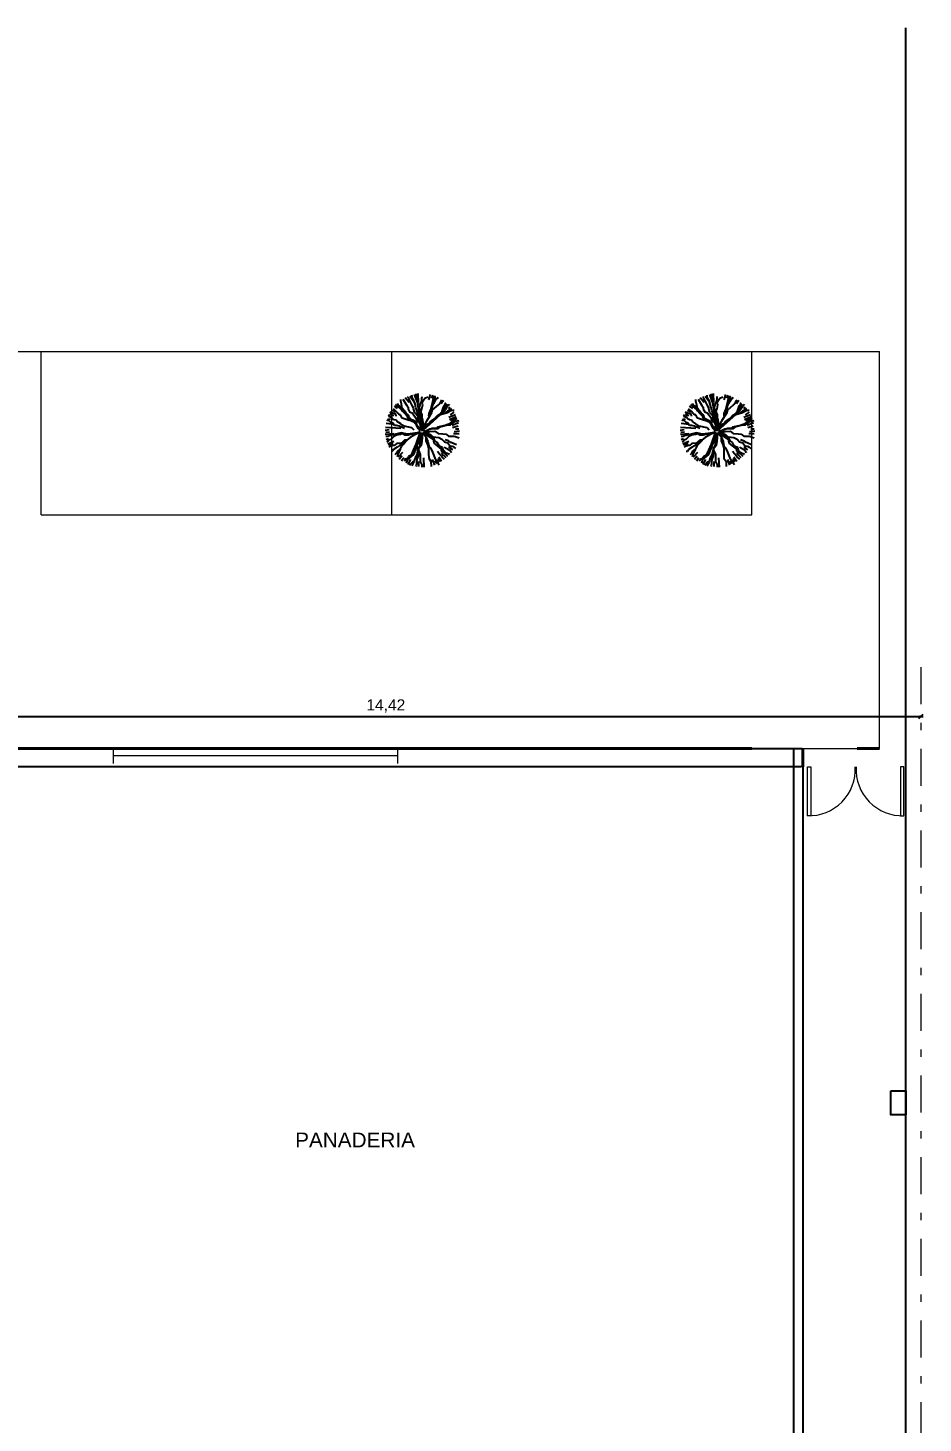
# Model space of a CAD drawing. Header units: inches. Extents: x 34.1 to 92.4, y 59.8 to 125.
# Drawn here: x 78.76 to 90.83, y 106.25 to 125.04 of the extents above; entities that cross this region are included whole.
import ezdxf

# ---------------------------------------------------------------- set-up
doc = ezdxf.new("R2010")
doc.units = ezdxf.units.IN
doc.header["$MEASUREMENT"] = 0
doc.linetypes.add('CONTINUA', pattern=[0])
doc.linetypes.add('DASHDOT2', pattern=[0.5, 0.25, -0.125, 0, -0.125])
doc.layers.add('.1', color=251, linetype='Continuous', lineweight=9)
doc.layers.add('ejes', color=82, linetype='DASHDOT2', lineweight=15)
doc.layers.add('MAMPOSTERIA', color=7, linetype='Continuous')
doc.styles.get("Standard").update_dxf_attribs({"font": 'arial.ttf'})
doc.styles.add('style1', font='arial.ttf', dxfattribs={"height": 0.15})
doc.dimstyles.new('LUCAS', dxfattribs={"dimtxt": 2.5, "dimasz": 0.06, "dimexe": 0.01, "dimexo": 0.35, "dimgap": 0.05, "dimtad": 1, "dimzin": 1, "dimtxsty": 'style1', "dimblk": 'OBLIQUE', "dimcen": 0.09, "dimdle": 0.03, "dimclrd": 256, "dimclre": 256, "dimclrt": 256, "dimazin": 0, "dimtfac": 1, "dimtmove": 0, "dimatfit": 3, "dimldrblk": 'NONE', "dimfxl": 1, "dimlwd": -1, "dimlwe": -1, "dimarcsym": 0})

# ---------------------------------------------------------------- blocks, each defined once
blk = doc.blocks.new('_Oblique')
at = {"layer": '.1', "color": 0, "linetype": 'CONTINUA', "lineweight": -2}
blk.add_line((-0.5, -0.5), (0.5, 0.5), dxfattribs=at)
blk = doc.blocks.new('*D102')
at = {"layer": 'DEFPOINTS', "color": 0, "transparency": 16777216}
for p in [(76.376, 115.706), (90.796, 115.77), (90.796, 115.706)]:
    blk.add_point(p, dxfattribs=at)
at = {"layer": 'MAMPOSTERIA', "transparency": 16777216}
for p, q in [((76.346, 115.77), (90.826, 115.77)), ((90.796, 115.77), (90.796, 115.78))]:
    blk.add_line(p, q, dxfattribs=at)
at = {"layer": 'MAMPOSTERIA', "linetype": 'ByBlock', "transparency": 16777216}
blk.add_line((76.376, 115.77), (76.376, 115.78), dxfattribs=at)
at = {"layer": 'MAMPOSTERIA', "transparency": 16777216, "xscale": 0.06, "yscale": 0.06, "zscale": 0.06, "rotation": 180}
blk.add_blockref('_Oblique', (76.376, 115.77), dxfattribs=at)
at = {"layer": 'MAMPOSTERIA', "transparency": 16777216, "xscale": 0.06, "yscale": 0.06, "zscale": 0.06}
blk.add_blockref('_Oblique', (90.796, 115.77), dxfattribs=at)
at = {"layer": 'MAMPOSTERIA', "transparency": 16777216, "insert": (83.586, 115.91), "char_height": 0.15, "attachment_point": 5, "style": 'style1'}
blk.add_mtext('14,42', dxfattribs=at)
blk = doc.blocks.new('_None')

msp = doc.modelspace()

# ---------------------------------------------------------------- linework, layer by layer
at = {"color": 9, "linetype": 'CONTINUA', "lineweight": 15, "ltscale": 0.03}
for p, q in [((52.416, 120.685), (90.236, 120.685)), ((78.943, 118.485), (78.943, 120.686)), ((83.667, 118.485), (83.667, 120.685)), ((88.516, 118.485), (88.516, 120.685)), ((90.236, 115.336), (90.236, 120.685)), ((78.943, 118.485), (88.516, 118.485)), ((83.746, 115.236), (79.916, 115.236)), ((88.516, 115.336), (89.936, 115.336)), ((90.236, 115.336), (90.236, 115.336))]:
    msp.add_line(p, q, dxfattribs=at)
for p, q in [((84.075, 119.613), (83.996, 120.117)), ((84.075, 119.613), (83.996, 120.117)), ((84.075, 119.613), (83.996, 120.117)), ((84.018, 120.118), (84.024, 119.999)), ((88.052, 119.613), (87.973, 120.117)), ((88.052, 119.613), (87.973, 120.117)), ((88.052, 119.613), (87.973, 120.117)), ((87.995, 120.118), (88, 119.999)), ((83.697, 119.948), (83.74, 119.919)), ((83.714, 119.97), (83.797, 119.905)), ((83.751, 119.967), (83.746, 119.984)), ((83.754, 119.959), (83.751, 119.967)), ((83.774, 119.948), (83.754, 119.959)), ((83.811, 119.88), (83.774, 119.948)), ((83.788, 120.018), (83.788, 120.038)), ((83.797, 119.979), (83.788, 120.018)), ((83.802, 119.945), (83.797, 119.979)), ((83.802, 119.928), (83.802, 119.945)), ((83.828, 119.897), (83.802, 119.928)), ((83.817, 120.044), (83.868, 119.956)), ((83.845, 120.067), (83.899, 120.001)), ((83.868, 119.956), (83.887, 119.933)), ((83.893, 120.061), (83.879, 120.075)), ((83.887, 119.933), (83.887, 119.908)), ((83.896, 120.055), (83.893, 120.061)), ((83.91, 120.018), (83.896, 120.055)), ((83.91, 120.084), (83.978, 119.996)), ((83.924, 119.993), (83.91, 120.018)), ((83.938, 119.965), (83.924, 119.993)), ((83.944, 120.052), (83.938, 120.095)), ((83.955, 119.936), (83.938, 119.965)), ((83.964, 120.027), (83.944, 120.052)), ((83.961, 119.914), (83.955, 119.936)), ((83.981, 119.976), (83.964, 120.027)), ((83.97, 120.106), (84.021, 119.965)), ((83.992, 119.925), (83.981, 119.976)), ((84.004, 119.891), (83.992, 119.925)), ((84.038, 119.922), (84.043, 119.948)), ((84.055, 119.888), (84.038, 119.922)), ((84.043, 119.948), (84.052, 119.993)), ((84.052, 119.993), (84.069, 120.021)), ((84.069, 120.021), (84.072, 120.058)), ((84.072, 120.058), (84.075, 120.081)), ((84.072, 119.911), (84.083, 119.967)), ((84.075, 119.99), (84.083, 120.016)), ((84.083, 119.967), (84.075, 119.99)), ((84.083, 120.016), (84.111, 120.055)), ((84.111, 120.055), (84.151, 120.075)), ((84.185, 120.106), (84.163, 120.035)), ((84.233, 120.084), (84.191, 119.914)), ((84.219, 120.098), (84.199, 120.058)), ((84.208, 119.899), (84.214, 119.948)), ((84.214, 119.948), (84.231, 119.987)), ((84.216, 119.899), (84.296, 119.965)), ((84.242, 120.087), (84.228, 120.033)), ((84.231, 119.987), (84.25, 120.041)), ((84.236, 119.99), (84.25, 120.016)), ((84.25, 120.016), (84.27, 120.05)), ((84.25, 120.041), (84.253, 120.047)), ((84.253, 120.047), (84.253, 120.081)), ((84.27, 120.05), (84.282, 120.058)), ((84.282, 120.058), (84.29, 120.072)), ((84.296, 119.965), (84.313, 119.979)), ((84.313, 119.979), (84.336, 120.027)), ((84.364, 120.024), (84.333, 119.982)), ((84.336, 120.027), (84.341, 120.035)), ((84.347, 119.882), (84.364, 119.936)), ((84.406, 119.979), (84.353, 119.882)), ((84.364, 119.936), (84.375, 119.956)), ((84.375, 119.956), (84.387, 119.976)), ((84.387, 119.976), (84.392, 119.993)), ((84.392, 119.993), (84.395, 119.999)), ((84.398, 119.916), (84.418, 119.948)), ((84.418, 119.948), (84.438, 119.967)), ((84.449, 119.936), (84.432, 119.914)), ((84.438, 119.967), (84.443, 119.976)), ((87.674, 119.948), (87.717, 119.919)), ((87.691, 119.97), (87.774, 119.905)), ((87.728, 119.967), (87.723, 119.984)), ((87.731, 119.959), (87.728, 119.967)), ((87.751, 119.948), (87.731, 119.959)), ((87.788, 119.88), (87.751, 119.948)), ((87.765, 120.018), (87.765, 120.038)), ((87.774, 119.979), (87.765, 120.018)), ((87.779, 119.945), (87.774, 119.979)), ((87.779, 119.928), (87.779, 119.945)), ((87.805, 119.897), (87.779, 119.928)), ((87.793, 120.044), (87.844, 119.956)), ((87.822, 120.067), (87.876, 120.001)), ((87.844, 119.956), (87.864, 119.933)), ((87.87, 120.061), (87.856, 120.075)), ((87.864, 119.933), (87.864, 119.908)), ((87.873, 120.055), (87.87, 120.061)), ((87.887, 120.018), (87.873, 120.055)), ((87.887, 120.084), (87.955, 119.996)), ((87.901, 119.993), (87.887, 120.018)), ((87.915, 119.965), (87.901, 119.993)), ((87.921, 120.052), (87.915, 120.095)), ((87.932, 119.936), (87.915, 119.965)), ((87.941, 120.027), (87.921, 120.052)), ((87.938, 119.914), (87.932, 119.936)), ((87.958, 119.976), (87.941, 120.027)), ((87.947, 120.106), (87.998, 119.965)), ((87.969, 119.925), (87.958, 119.976)), ((87.981, 119.891), (87.969, 119.925)), ((88.015, 119.922), (88.02, 119.948)), ((88.032, 119.888), (88.015, 119.922)), ((88.02, 119.948), (88.029, 119.993)), ((88.029, 119.993), (88.046, 120.021)), ((88.046, 120.021), (88.049, 120.058)), ((88.049, 120.058), (88.052, 120.081)), ((88.049, 119.911), (88.06, 119.967)), ((88.052, 119.99), (88.06, 120.016)), ((88.06, 119.967), (88.052, 119.99)), ((88.06, 120.016), (88.088, 120.055)), ((88.088, 120.055), (88.128, 120.075)), ((88.162, 120.106), (88.139, 120.035)), ((88.21, 120.084), (88.168, 119.914)), ((88.196, 120.098), (88.176, 120.058)), ((88.185, 119.899), (88.191, 119.948)), ((88.191, 119.948), (88.208, 119.987)), ((88.193, 119.899), (88.273, 119.965)), ((88.219, 120.087), (88.205, 120.033)), ((88.208, 119.987), (88.227, 120.041)), ((88.213, 119.99), (88.227, 120.016)), ((88.227, 120.016), (88.247, 120.05)), ((88.227, 120.041), (88.23, 120.047)), ((88.23, 120.047), (88.23, 120.081)), ((88.247, 120.05), (88.259, 120.058)), ((88.259, 120.058), (88.267, 120.072)), ((88.273, 119.965), (88.29, 119.979)), ((88.29, 119.979), (88.312, 120.027)), ((88.341, 120.024), (88.31, 119.982)), ((88.312, 120.027), (88.318, 120.035)), ((88.324, 119.882), (88.341, 119.936)), ((88.383, 119.979), (88.33, 119.882)), ((88.341, 119.936), (88.352, 119.956)), ((88.352, 119.956), (88.364, 119.976)), ((88.364, 119.976), (88.369, 119.993)), ((88.369, 119.993), (88.372, 119.999)), ((88.375, 119.916), (88.395, 119.948)), ((88.395, 119.948), (88.415, 119.967)), ((88.426, 119.936), (88.409, 119.914)), ((88.415, 119.967), (88.42, 119.976)), ((83.612, 119.755), (83.598, 119.761)), ((83.612, 119.78), (83.649, 119.772)), ((83.632, 119.749), (83.612, 119.755)), ((83.646, 119.812), (83.621, 119.831)), ((83.621, 119.812), (83.672, 119.795)), ((83.655, 119.729), (83.632, 119.749)), ((83.641, 119.874), (83.717, 119.846)), ((83.641, 119.848), (83.68, 119.826)), ((83.658, 119.8), (83.646, 119.812)), ((83.683, 119.775), (83.658, 119.8)), ((83.675, 119.897), (83.717, 119.871)), ((83.68, 119.826), (83.689, 119.82)), ((83.7, 119.766), (83.683, 119.775)), ((83.723, 119.882), (83.689, 119.914)), ((83.726, 119.761), (83.7, 119.766)), ((83.717, 119.846), (83.723, 119.814)), ((83.751, 119.851), (83.723, 119.882)), ((83.74, 119.741), (83.726, 119.761)), ((83.754, 119.732), (83.74, 119.741)), ((83.765, 119.834), (83.751, 119.851)), ((83.785, 119.831), (83.765, 119.834)), ((83.808, 119.786), (83.785, 119.831)), ((83.902, 119.755), (83.808, 119.786)), ((83.842, 119.848), (83.811, 119.88)), ((83.842, 119.88), (83.828, 119.897)), ((83.859, 119.854), (83.842, 119.88)), ((83.879, 119.809), (83.842, 119.848)), ((83.893, 119.826), (83.859, 119.854)), ((83.899, 119.761), (83.879, 119.809)), ((83.887, 119.908), (83.907, 119.874)), ((83.899, 119.795), (83.893, 119.826)), ((83.919, 119.775), (83.899, 119.795)), ((83.964, 119.735), (83.899, 119.761)), ((83.907, 119.874), (83.941, 119.857)), ((83.958, 119.755), (83.919, 119.775)), ((83.941, 119.857), (83.964, 119.826)), ((83.99, 119.738), (83.958, 119.755)), ((83.975, 119.857), (83.961, 119.914)), ((83.964, 119.826), (83.987, 119.795)), ((83.998, 119.695), (83.964, 119.735)), ((84.018, 119.814), (83.975, 119.857)), ((83.987, 119.795), (83.998, 119.763)), ((84.009, 119.69), (83.99, 119.738)), ((83.998, 119.763), (84.024, 119.735)), ((84.018, 119.846), (84.004, 119.891)), ((84.021, 119.789), (84.018, 119.846)), ((84.032, 119.761), (84.018, 119.814)), ((84.021, 119.761), (84.021, 119.789)), ((84.049, 119.704), (84.021, 119.761)), ((84.063, 119.848), (84.055, 119.888)), ((84.055, 119.783), (84.06, 119.823)), ((84.069, 119.704), (84.055, 119.783)), ((84.06, 119.888), (84.072, 119.911)), ((84.063, 119.863), (84.06, 119.888)), ((84.06, 119.823), (84.063, 119.848)), ((84.077, 119.837), (84.063, 119.863)), ((84.077, 119.792), (84.077, 119.837)), ((84.086, 119.758), (84.077, 119.792)), ((84.094, 119.707), (84.086, 119.758)), ((84.089, 119.625), (84.324, 119.837)), ((84.111, 119.695), (84.137, 119.749)), ((84.137, 119.749), (84.174, 119.809)), ((84.165, 119.851), (84.163, 119.817)), ((84.191, 119.914), (84.165, 119.851)), ((84.171, 119.846), (84.188, 119.877)), ((84.171, 119.806), (84.171, 119.846)), ((84.174, 119.809), (84.208, 119.863)), ((84.177, 119.724), (84.191, 119.746)), ((84.188, 119.877), (84.208, 119.899)), ((84.191, 119.746), (84.242, 119.78)), ((84.208, 119.863), (84.216, 119.899)), ((84.242, 119.78), (84.262, 119.8)), ((84.262, 119.8), (84.287, 119.829)), ((84.287, 119.829), (84.319, 119.846)), ((84.333, 119.86), (84.307, 119.829)), ((84.319, 119.846), (84.361, 119.868)), ((84.321, 119.851), (84.347, 119.882)), ((84.324, 119.837), (84.415, 119.865)), ((84.353, 119.882), (84.333, 119.86)), ((84.361, 119.868), (84.375, 119.885)), ((84.375, 119.885), (84.398, 119.916)), ((84.398, 119.868), (84.375, 119.848)), ((84.415, 119.88), (84.398, 119.868)), ((84.472, 119.914), (84.415, 119.88)), ((84.415, 119.865), (84.455, 119.888)), ((84.523, 119.834), (84.435, 119.797)), ((84.534, 119.803), (84.443, 119.763)), ((84.503, 119.868), (84.452, 119.831)), ((84.455, 119.888), (84.492, 119.894)), ((84.545, 119.783), (84.458, 119.752)), ((84.537, 119.78), (84.472, 119.732)), ((84.489, 119.721), (84.514, 119.744)), ((84.492, 119.894), (84.506, 119.897)), ((84.514, 119.744), (84.551, 119.752)), ((84.551, 119.752), (84.574, 119.755)), ((87.589, 119.755), (87.575, 119.761)), ((87.589, 119.78), (87.626, 119.772)), ((87.609, 119.749), (87.589, 119.755)), ((87.623, 119.812), (87.598, 119.831)), ((87.598, 119.812), (87.649, 119.795)), ((87.632, 119.729), (87.609, 119.749)), ((87.618, 119.874), (87.694, 119.846)), ((87.618, 119.848), (87.657, 119.826)), ((87.635, 119.8), (87.623, 119.812)), ((87.66, 119.775), (87.635, 119.8)), ((87.652, 119.897), (87.694, 119.871)), ((87.657, 119.826), (87.666, 119.82)), ((87.677, 119.766), (87.66, 119.775)), ((87.7, 119.882), (87.666, 119.914)), ((87.703, 119.761), (87.677, 119.766)), ((87.694, 119.846), (87.7, 119.814)), ((87.728, 119.851), (87.7, 119.882)), ((87.717, 119.741), (87.703, 119.761)), ((87.731, 119.732), (87.717, 119.741)), ((87.742, 119.834), (87.728, 119.851)), ((87.762, 119.831), (87.742, 119.834)), ((87.785, 119.786), (87.762, 119.831)), ((87.879, 119.755), (87.785, 119.786)), ((87.819, 119.848), (87.788, 119.88)), ((87.819, 119.88), (87.805, 119.897)), ((87.836, 119.854), (87.819, 119.88)), ((87.856, 119.809), (87.819, 119.848)), ((87.87, 119.826), (87.836, 119.854)), ((87.876, 119.761), (87.856, 119.809)), ((87.864, 119.908), (87.884, 119.874)), ((87.876, 119.795), (87.87, 119.826)), ((87.896, 119.775), (87.876, 119.795)), ((87.941, 119.735), (87.876, 119.761)), ((87.884, 119.874), (87.918, 119.857)), ((87.935, 119.755), (87.896, 119.775)), ((87.918, 119.857), (87.941, 119.826)), ((87.966, 119.738), (87.935, 119.755)), ((87.952, 119.857), (87.938, 119.914)), ((87.941, 119.826), (87.964, 119.795)), ((87.975, 119.695), (87.941, 119.735)), ((87.995, 119.814), (87.952, 119.857)), ((87.964, 119.795), (87.975, 119.763)), ((87.986, 119.69), (87.966, 119.738)), ((87.975, 119.763), (88, 119.735)), ((87.995, 119.846), (87.981, 119.891)), ((87.998, 119.789), (87.995, 119.846)), ((88.009, 119.761), (87.995, 119.814)), ((87.998, 119.761), (87.998, 119.789)), ((88.026, 119.704), (87.998, 119.761)), ((88.04, 119.848), (88.032, 119.888)), ((88.032, 119.783), (88.037, 119.823)), ((88.046, 119.704), (88.032, 119.783)), ((88.037, 119.888), (88.049, 119.911)), ((88.04, 119.863), (88.037, 119.888)), ((88.037, 119.823), (88.04, 119.848)), ((88.054, 119.837), (88.04, 119.863)), ((88.054, 119.792), (88.054, 119.837)), ((88.063, 119.758), (88.054, 119.792)), ((88.071, 119.707), (88.063, 119.758)), ((88.066, 119.625), (88.301, 119.837)), ((88.088, 119.695), (88.114, 119.749)), ((88.114, 119.749), (88.151, 119.809)), ((88.142, 119.851), (88.139, 119.817)), ((88.168, 119.914), (88.142, 119.851)), ((88.148, 119.846), (88.165, 119.877)), ((88.148, 119.806), (88.148, 119.846)), ((88.151, 119.809), (88.185, 119.863)), ((88.154, 119.724), (88.168, 119.746)), ((88.165, 119.877), (88.185, 119.899)), ((88.168, 119.746), (88.219, 119.78)), ((88.185, 119.863), (88.193, 119.899)), ((88.219, 119.78), (88.239, 119.8)), ((88.239, 119.8), (88.264, 119.829)), ((88.264, 119.829), (88.295, 119.846)), ((88.31, 119.86), (88.284, 119.829)), ((88.295, 119.846), (88.338, 119.868)), ((88.298, 119.851), (88.324, 119.882)), ((88.301, 119.837), (88.392, 119.865)), ((88.33, 119.882), (88.31, 119.86)), ((88.338, 119.868), (88.352, 119.885)), ((88.352, 119.885), (88.375, 119.916)), ((88.375, 119.868), (88.352, 119.848)), ((88.392, 119.88), (88.375, 119.868)), ((88.449, 119.914), (88.392, 119.88)), ((88.392, 119.865), (88.432, 119.888)), ((88.5, 119.834), (88.412, 119.797)), ((88.511, 119.803), (88.42, 119.763)), ((88.48, 119.868), (88.429, 119.831)), ((88.432, 119.888), (88.468, 119.894)), ((88.522, 119.783), (88.434, 119.752)), ((88.514, 119.78), (88.449, 119.732)), ((88.466, 119.721), (88.491, 119.744)), ((88.468, 119.894), (88.483, 119.897)), ((88.491, 119.744), (88.528, 119.752)), ((88.528, 119.752), (88.551, 119.755)), ((83.575, 119.625), (83.629, 119.633)), ((83.578, 119.571), (83.692, 119.582)), ((83.788, 119.65), (83.581, 119.661)), ((83.584, 119.599), (83.635, 119.602)), ((83.59, 119.718), (83.692, 119.704)), ((83.635, 119.551), (83.615, 119.54)), ((83.669, 119.557), (83.635, 119.551)), ((83.683, 119.721), (83.655, 119.729)), ((83.794, 119.588), (83.669, 119.557)), ((83.703, 119.69), (83.683, 119.721)), ((83.729, 119.557), (83.695, 119.54)), ((83.731, 119.687), (83.703, 119.69)), ((83.785, 119.565), (83.729, 119.557)), ((83.768, 119.678), (83.731, 119.687)), ((83.788, 119.712), (83.754, 119.732)), ((83.799, 119.667), (83.768, 119.678)), ((83.814, 119.579), (83.785, 119.565)), ((83.817, 119.687), (83.788, 119.712)), ((83.876, 119.571), (83.794, 119.588)), ((83.839, 119.647), (83.799, 119.667)), ((83.842, 119.557), (83.814, 119.579)), ((83.831, 119.681), (83.817, 119.687)), ((83.938, 119.659), (83.831, 119.681)), ((83.885, 119.559), (83.842, 119.557)), ((83.947, 119.582), (83.876, 119.571)), ((83.933, 119.571), (83.885, 119.559)), ((84.026, 119.588), (83.913, 119.525)), ((83.964, 119.571), (83.933, 119.571)), ((83.967, 119.627), (83.938, 119.659)), ((84.038, 119.596), (83.947, 119.582)), ((84.066, 119.574), (83.958, 119.299)), ((84.043, 119.585), (83.964, 119.571)), ((84.046, 119.593), (83.992, 119.435)), ((84.021, 119.65), (83.998, 119.695)), ((84.063, 119.633), (84.009, 119.69)), ((84.043, 119.627), (84.021, 119.65)), ((84.06, 119.653), (84.049, 119.704)), ((84.075, 119.571), (84.06, 119.506)), ((84.066, 119.661), (84.069, 119.704)), ((84.072, 119.576), (84.075, 119.528)), ((84.075, 119.653), (84.094, 119.707)), ((84.08, 119.636), (84.143, 119.707)), ((84.086, 119.576), (84.126, 119.537)), ((84.092, 119.644), (84.111, 119.695)), ((84.092, 119.588), (84.222, 119.506)), ((84.106, 119.605), (84.097, 119.616)), ((84.134, 119.591), (84.106, 119.605)), ((84.106, 119.599), (84.188, 119.568)), ((84.114, 119.613), (84.18, 119.644)), ((84.114, 119.602), (84.248, 119.61)), ((84.163, 119.625), (84.129, 119.608)), ((84.165, 119.574), (84.134, 119.591)), ((84.143, 119.707), (84.177, 119.724)), ((84.211, 119.647), (84.163, 119.625)), ((84.199, 119.545), (84.165, 119.574)), ((84.18, 119.644), (84.293, 119.65)), ((84.188, 119.568), (84.219, 119.537)), ((84.231, 119.525), (84.199, 119.545)), ((84.259, 119.65), (84.211, 119.647)), ((84.248, 119.61), (84.29, 119.582)), ((84.282, 119.667), (84.259, 119.65)), ((84.387, 119.69), (84.282, 119.667)), ((84.29, 119.582), (84.355, 119.574)), ((84.293, 119.65), (84.33, 119.673)), ((84.33, 119.673), (84.418, 119.695)), ((84.355, 119.574), (84.398, 119.571)), ((84.432, 119.704), (84.387, 119.69)), ((84.398, 119.571), (84.432, 119.545)), ((84.418, 119.695), (84.458, 119.698)), ((84.472, 119.732), (84.432, 119.704)), ((84.432, 119.545), (84.503, 119.545)), ((84.458, 119.698), (84.489, 119.721)), ((84.565, 119.724), (84.48, 119.687)), ((84.56, 119.681), (84.486, 119.659)), ((84.574, 119.574), (84.5, 119.576)), ((84.503, 119.545), (84.523, 119.542)), ((84.58, 119.61), (84.509, 119.605)), ((84.571, 119.639), (84.526, 119.639)), ((87.552, 119.625), (87.606, 119.633)), ((87.555, 119.571), (87.669, 119.582)), ((87.765, 119.65), (87.558, 119.661)), ((87.561, 119.599), (87.612, 119.602)), ((87.567, 119.718), (87.669, 119.704)), ((87.612, 119.551), (87.592, 119.54)), ((87.646, 119.557), (87.612, 119.551)), ((87.66, 119.721), (87.632, 119.729)), ((87.771, 119.588), (87.646, 119.557)), ((87.68, 119.69), (87.66, 119.721)), ((87.705, 119.557), (87.671, 119.54)), ((87.708, 119.687), (87.68, 119.69)), ((87.762, 119.565), (87.705, 119.557)), ((87.745, 119.678), (87.708, 119.687)), ((87.765, 119.712), (87.731, 119.732)), ((87.776, 119.667), (87.745, 119.678)), ((87.791, 119.579), (87.762, 119.565)), ((87.793, 119.687), (87.765, 119.712)), ((87.853, 119.571), (87.771, 119.588)), ((87.816, 119.647), (87.776, 119.667)), ((87.819, 119.557), (87.791, 119.579)), ((87.808, 119.681), (87.793, 119.687)), ((87.915, 119.659), (87.808, 119.681)), ((87.861, 119.559), (87.819, 119.557)), ((87.924, 119.582), (87.853, 119.571)), ((87.91, 119.571), (87.861, 119.559)), ((88.003, 119.588), (87.89, 119.525)), ((87.941, 119.571), (87.91, 119.571)), ((87.944, 119.627), (87.915, 119.659)), ((88.015, 119.596), (87.924, 119.582)), ((88.043, 119.574), (87.935, 119.299)), ((88.02, 119.585), (87.941, 119.571)), ((88.023, 119.593), (87.969, 119.435)), ((87.998, 119.65), (87.975, 119.695)), ((88.04, 119.633), (87.986, 119.69)), ((88.02, 119.627), (87.998, 119.65)), ((88.037, 119.653), (88.026, 119.704)), ((88.052, 119.571), (88.037, 119.506)), ((88.043, 119.661), (88.046, 119.704)), ((88.049, 119.576), (88.052, 119.528)), ((88.052, 119.653), (88.071, 119.707)), ((88.057, 119.636), (88.12, 119.707)), ((88.063, 119.576), (88.103, 119.537)), ((88.069, 119.644), (88.088, 119.695)), ((88.069, 119.588), (88.199, 119.506)), ((88.083, 119.605), (88.074, 119.616)), ((88.111, 119.591), (88.083, 119.605)), ((88.083, 119.599), (88.165, 119.568)), ((88.091, 119.613), (88.156, 119.644)), ((88.091, 119.602), (88.225, 119.61)), ((88.139, 119.625), (88.105, 119.608)), ((88.142, 119.574), (88.111, 119.591)), ((88.12, 119.707), (88.154, 119.724)), ((88.188, 119.647), (88.139, 119.625)), ((88.176, 119.545), (88.142, 119.574)), ((88.156, 119.644), (88.27, 119.65)), ((88.165, 119.568), (88.196, 119.537)), ((88.208, 119.525), (88.176, 119.545)), ((88.236, 119.65), (88.188, 119.647)), ((88.225, 119.61), (88.267, 119.582)), ((88.259, 119.667), (88.236, 119.65)), ((88.364, 119.69), (88.259, 119.667)), ((88.267, 119.582), (88.332, 119.574)), ((88.27, 119.65), (88.307, 119.673)), ((88.307, 119.673), (88.395, 119.695)), ((88.332, 119.574), (88.375, 119.571)), ((88.409, 119.704), (88.364, 119.69)), ((88.375, 119.571), (88.409, 119.545)), ((88.395, 119.695), (88.434, 119.698)), ((88.449, 119.732), (88.409, 119.704)), ((88.409, 119.545), (88.48, 119.545)), ((88.434, 119.698), (88.466, 119.721)), ((88.542, 119.724), (88.457, 119.687)), ((88.537, 119.681), (88.463, 119.659)), ((88.551, 119.574), (88.477, 119.576)), ((88.48, 119.545), (88.5, 119.542)), ((88.556, 119.61), (88.486, 119.605)), ((88.548, 119.639), (88.503, 119.639)), ((83.615, 119.54), (83.587, 119.54)), ((83.59, 119.5), (83.621, 119.511)), ((83.609, 119.469), (83.601, 119.463)), ((83.624, 119.489), (83.609, 119.469)), ((83.612, 119.443), (83.692, 119.477)), ((83.621, 119.426), (83.683, 119.446)), ((83.652, 119.5), (83.624, 119.489)), ((83.641, 119.404), (83.629, 119.392)), ((83.672, 119.415), (83.641, 119.404)), ((83.695, 119.54), (83.652, 119.5)), ((83.7, 119.421), (83.672, 119.415)), ((83.689, 119.367), (83.672, 119.338)), ((83.737, 119.395), (83.689, 119.367)), ((83.734, 119.446), (83.7, 119.421)), ((83.791, 119.452), (83.734, 119.446)), ((83.768, 119.415), (83.737, 119.395)), ((83.78, 119.375), (83.737, 119.338)), ((83.78, 119.369), (83.76, 119.327)), ((83.802, 119.435), (83.768, 119.415)), ((83.802, 119.418), (83.78, 119.375)), ((83.814, 119.466), (83.791, 119.452)), ((83.831, 119.463), (83.802, 119.435)), ((83.828, 119.443), (83.802, 119.418)), ((83.839, 119.489), (83.814, 119.466)), ((83.87, 119.486), (83.828, 119.443)), ((83.913, 119.525), (83.831, 119.463)), ((83.873, 119.494), (83.839, 119.489)), ((83.992, 119.435), (83.955, 119.355)), ((84.018, 119.375), (84.015, 119.347)), ((84.043, 119.409), (84.018, 119.389)), ((84.018, 119.389), (84.018, 119.375)), ((84.06, 119.421), (84.026, 119.372)), ((84.026, 119.375), (84.026, 119.358)), ((84.026, 119.372), (84.026, 119.321)), ((84.026, 119.358), (84.049, 119.299)), ((84.046, 119.449), (84.043, 119.409)), ((84.06, 119.506), (84.046, 119.449)), ((84.069, 119.477), (84.06, 119.421)), ((84.075, 119.528), (84.069, 119.477)), ((84.126, 119.537), (84.126, 119.48)), ((84.126, 119.537), (84.154, 119.472)), ((84.126, 119.48), (84.154, 119.418)), ((84.154, 119.472), (84.165, 119.415)), ((84.154, 119.418), (84.163, 119.378)), ((84.163, 119.378), (84.163, 119.316)), ((84.165, 119.415), (84.188, 119.387)), ((84.188, 119.387), (84.214, 119.327)), ((84.219, 119.537), (84.262, 119.531)), ((84.222, 119.506), (84.233, 119.449)), ((84.248, 119.483), (84.231, 119.525)), ((84.233, 119.449), (84.276, 119.415)), ((84.279, 119.46), (84.248, 119.483)), ((84.262, 119.531), (84.299, 119.525)), ((84.276, 119.415), (84.333, 119.369)), ((84.299, 119.423), (84.279, 119.46)), ((84.299, 119.525), (84.341, 119.503)), ((84.327, 119.401), (84.299, 119.423)), ((84.35, 119.392), (84.327, 119.401)), ((84.333, 119.369), (84.333, 119.344)), ((84.341, 119.503), (84.375, 119.466)), ((84.361, 119.352), (84.35, 119.392)), ((84.375, 119.466), (84.421, 119.455)), ((84.387, 119.387), (84.378, 119.398)), ((84.429, 119.483), (84.387, 119.497)), ((84.392, 119.384), (84.387, 119.387)), ((84.449, 119.352), (84.392, 119.384)), ((84.421, 119.455), (84.452, 119.409)), ((84.463, 119.46), (84.429, 119.483)), ((84.441, 119.392), (84.432, 119.392)), ((84.489, 119.361), (84.441, 119.392)), ((84.452, 119.409), (84.483, 119.409)), ((84.477, 119.455), (84.463, 119.46)), ((84.537, 119.426), (84.477, 119.455)), ((84.483, 119.409), (84.503, 119.395)), ((84.503, 119.395), (84.526, 119.378)), ((84.523, 119.542), (84.534, 119.537)), ((84.534, 119.537), (84.574, 119.52)), ((87.592, 119.54), (87.564, 119.54)), ((87.567, 119.5), (87.598, 119.511)), ((87.586, 119.469), (87.578, 119.463)), ((87.601, 119.489), (87.586, 119.469)), ((87.589, 119.443), (87.669, 119.477)), ((87.598, 119.426), (87.66, 119.446)), ((87.629, 119.5), (87.601, 119.489)), ((87.618, 119.404), (87.606, 119.392)), ((87.649, 119.415), (87.618, 119.404)), ((87.671, 119.54), (87.629, 119.5)), ((87.677, 119.421), (87.649, 119.415)), ((87.666, 119.367), (87.649, 119.338)), ((87.714, 119.395), (87.666, 119.367)), ((87.711, 119.446), (87.677, 119.421)), ((87.768, 119.452), (87.711, 119.446)), ((87.745, 119.415), (87.714, 119.395)), ((87.757, 119.375), (87.714, 119.338)), ((87.757, 119.369), (87.737, 119.327)), ((87.779, 119.435), (87.745, 119.415)), ((87.779, 119.418), (87.757, 119.375)), ((87.791, 119.466), (87.768, 119.452)), ((87.808, 119.463), (87.779, 119.435)), ((87.805, 119.443), (87.779, 119.418)), ((87.816, 119.489), (87.791, 119.466)), ((87.847, 119.486), (87.805, 119.443)), ((87.89, 119.525), (87.808, 119.463)), ((87.85, 119.494), (87.816, 119.489)), ((87.969, 119.435), (87.932, 119.355)), ((87.995, 119.375), (87.992, 119.347)), ((88.02, 119.409), (87.995, 119.389)), ((87.995, 119.389), (87.995, 119.375)), ((88.037, 119.421), (88.003, 119.372)), ((88.003, 119.375), (88.003, 119.358)), ((88.003, 119.372), (88.003, 119.321)), ((88.003, 119.358), (88.026, 119.299)), ((88.023, 119.449), (88.02, 119.409)), ((88.037, 119.506), (88.023, 119.449)), ((88.046, 119.477), (88.037, 119.421)), ((88.052, 119.528), (88.046, 119.477)), ((88.103, 119.537), (88.103, 119.48)), ((88.103, 119.537), (88.131, 119.472)), ((88.103, 119.48), (88.131, 119.418)), ((88.131, 119.472), (88.142, 119.415)), ((88.131, 119.418), (88.139, 119.378)), ((88.139, 119.378), (88.139, 119.316)), ((88.142, 119.415), (88.165, 119.387)), ((88.165, 119.387), (88.191, 119.327)), ((88.196, 119.537), (88.239, 119.531)), ((88.199, 119.506), (88.21, 119.449)), ((88.225, 119.483), (88.208, 119.525)), ((88.21, 119.449), (88.253, 119.415)), ((88.256, 119.46), (88.225, 119.483)), ((88.239, 119.531), (88.276, 119.525)), ((88.253, 119.415), (88.31, 119.369)), ((88.276, 119.423), (88.256, 119.46)), ((88.276, 119.525), (88.318, 119.503)), ((88.304, 119.401), (88.276, 119.423)), ((88.327, 119.392), (88.304, 119.401)), ((88.31, 119.369), (88.31, 119.344)), ((88.318, 119.503), (88.352, 119.466)), ((88.338, 119.352), (88.327, 119.392)), ((88.352, 119.466), (88.398, 119.455)), ((88.364, 119.387), (88.355, 119.398)), ((88.406, 119.483), (88.364, 119.497)), ((88.369, 119.384), (88.364, 119.387)), ((88.426, 119.352), (88.369, 119.384)), ((88.398, 119.455), (88.429, 119.409)), ((88.44, 119.46), (88.406, 119.483)), ((88.417, 119.392), (88.409, 119.392)), ((88.466, 119.361), (88.417, 119.392)), ((88.429, 119.409), (88.46, 119.409)), ((88.454, 119.455), (88.44, 119.46)), ((88.514, 119.426), (88.454, 119.455)), ((88.46, 119.409), (88.48, 119.395)), ((88.48, 119.395), (88.503, 119.378)), ((88.5, 119.542), (88.511, 119.537)), ((88.511, 119.537), (88.551, 119.52)), ((83.672, 119.338), (83.658, 119.338)), ((83.726, 119.31), (83.712, 119.293)), ((83.737, 119.338), (83.726, 119.31)), ((83.748, 119.296), (83.737, 119.267)), ((83.76, 119.327), (83.748, 119.296)), ((83.757, 119.265), (83.814, 119.33)), ((83.768, 119.236), (83.799, 119.273)), ((83.799, 119.273), (83.805, 119.279)), ((83.799, 119.214), (83.828, 119.256)), ((83.836, 119.211), (83.831, 119.208)), ((83.853, 119.236), (83.836, 119.211)), ((83.876, 119.242), (83.853, 119.236)), ((83.876, 119.231), (83.862, 119.182)), ((83.958, 119.299), (83.876, 119.231)), ((83.893, 119.27), (83.876, 119.242)), ((83.885, 119.163), (83.921, 119.228)), ((83.927, 119.29), (83.893, 119.27)), ((83.944, 119.194), (83.916, 119.165)), ((83.955, 119.355), (83.927, 119.29)), ((83.941, 119.143), (83.97, 119.199)), ((83.964, 119.205), (83.944, 119.194)), ((83.981, 119.253), (83.964, 119.205)), ((84.004, 119.287), (83.981, 119.253)), ((83.998, 119.171), (83.995, 119.151)), ((84.004, 119.228), (83.998, 119.199)), ((83.998, 119.199), (83.998, 119.171)), ((84.015, 119.347), (84.004, 119.287)), ((84.021, 119.279), (84.004, 119.228)), ((84.026, 119.321), (84.021, 119.279)), ((84.032, 119.134), (84.032, 119.202)), ((84.049, 119.299), (84.049, 119.225)), ((84.049, 119.225), (84.049, 119.202)), ((84.049, 119.202), (84.072, 119.157)), ((84.103, 119.129), (84.097, 119.253)), ((84.163, 119.316), (84.165, 119.248)), ((84.165, 119.248), (84.194, 119.205)), ((84.194, 119.205), (84.197, 119.137)), ((84.214, 119.327), (84.231, 119.284)), ((84.245, 119.154), (84.216, 119.231)), ((84.231, 119.284), (84.245, 119.25)), ((84.245, 119.25), (84.285, 119.199)), ((84.273, 119.174), (84.248, 119.214)), ((84.31, 119.304), (84.282, 119.338)), ((84.285, 119.199), (84.293, 119.177)), ((84.313, 119.197), (84.29, 119.242)), ((84.293, 119.177), (84.304, 119.16)), ((84.307, 119.25), (84.299, 119.262)), ((84.338, 119.205), (84.307, 119.25)), ((84.336, 119.273), (84.31, 119.304)), ((84.333, 119.344), (84.384, 119.313)), ((84.344, 119.262), (84.336, 119.273)), ((84.398, 119.253), (84.338, 119.313)), ((84.378, 119.233), (84.344, 119.262)), ((84.392, 119.321), (84.361, 119.352)), ((84.384, 119.313), (84.395, 119.299)), ((84.443, 119.296), (84.392, 119.321)), ((84.395, 119.299), (84.409, 119.282)), ((84.409, 119.282), (84.418, 119.276)), ((84.469, 119.321), (84.449, 119.352)), ((87.649, 119.338), (87.635, 119.338)), ((87.703, 119.31), (87.688, 119.293)), ((87.714, 119.338), (87.703, 119.31)), ((87.725, 119.296), (87.714, 119.267)), ((87.737, 119.327), (87.725, 119.296)), ((87.734, 119.265), (87.791, 119.33)), ((87.745, 119.236), (87.776, 119.273)), ((87.776, 119.273), (87.782, 119.279)), ((87.776, 119.214), (87.805, 119.256)), ((87.813, 119.211), (87.808, 119.208)), ((87.83, 119.236), (87.813, 119.211)), ((87.853, 119.242), (87.83, 119.236)), ((87.853, 119.231), (87.839, 119.182)), ((87.935, 119.299), (87.853, 119.231)), ((87.87, 119.27), (87.853, 119.242)), ((87.861, 119.163), (87.898, 119.228)), ((87.904, 119.29), (87.87, 119.27)), ((87.921, 119.194), (87.893, 119.165)), ((87.932, 119.355), (87.904, 119.29)), ((87.918, 119.143), (87.947, 119.199)), ((87.941, 119.205), (87.921, 119.194)), ((87.958, 119.253), (87.941, 119.205)), ((87.981, 119.287), (87.958, 119.253)), ((87.975, 119.171), (87.972, 119.151)), ((87.981, 119.228), (87.975, 119.199)), ((87.975, 119.199), (87.975, 119.171)), ((87.992, 119.347), (87.981, 119.287)), ((87.998, 119.279), (87.981, 119.228)), ((88.003, 119.321), (87.998, 119.279)), ((88.009, 119.134), (88.009, 119.202)), ((88.026, 119.299), (88.026, 119.225)), ((88.026, 119.225), (88.026, 119.202)), ((88.026, 119.202), (88.049, 119.157)), ((88.08, 119.129), (88.074, 119.253)), ((88.139, 119.316), (88.142, 119.248)), ((88.142, 119.248), (88.171, 119.205)), ((88.171, 119.205), (88.174, 119.137)), ((88.191, 119.327), (88.208, 119.284)), ((88.222, 119.154), (88.193, 119.231)), ((88.208, 119.284), (88.222, 119.25)), ((88.222, 119.25), (88.261, 119.199)), ((88.25, 119.174), (88.225, 119.214)), ((88.287, 119.304), (88.259, 119.338)), ((88.261, 119.199), (88.27, 119.177)), ((88.29, 119.197), (88.267, 119.242)), ((88.27, 119.177), (88.281, 119.16)), ((88.284, 119.25), (88.276, 119.262)), ((88.315, 119.205), (88.284, 119.25)), ((88.312, 119.273), (88.287, 119.304)), ((88.31, 119.344), (88.361, 119.313)), ((88.321, 119.262), (88.312, 119.273)), ((88.375, 119.253), (88.315, 119.313)), ((88.355, 119.233), (88.321, 119.262)), ((88.369, 119.321), (88.338, 119.352)), ((88.361, 119.313), (88.372, 119.299)), ((88.42, 119.296), (88.369, 119.321)), ((88.372, 119.299), (88.386, 119.282)), ((88.386, 119.282), (88.395, 119.276)), ((88.446, 119.321), (88.426, 119.352)), ((83.916, 119.165), (83.907, 119.151)), ((83.995, 119.151), (83.99, 119.134)), ((84.072, 119.157), (84.072, 119.126)), ((87.893, 119.165), (87.884, 119.151)), ((87.972, 119.151), (87.966, 119.134)), ((88.049, 119.157), (88.049, 119.126))]:
    msp.add_line(p, q)
at = {"color": 3, "linetype": 'CONTINUA', "lineweight": 40}
for p, q in [((75.586, 115.336), (88.516, 115.336)), ((89.206, 115.336), (89.206, 115.088)), ((89.936, 115.336), (90.236, 115.336))]:
    msp.add_line(p, q, dxfattribs=at)
at = {"color": 9, "linetype": 'CONTINUA', "lineweight": 15}
for p, q in [((79.916, 115.136), (79.916, 115.336)), ((83.746, 115.136), (83.746, 115.336))]:
    msp.add_line(p, q, dxfattribs=at)
for points in [[(89.268, 115.088), (89.311, 115.088), (89.311, 114.431), (89.268, 114.431)], [(90.565, 115.088), (90.523, 115.088), (90.523, 114.431), (90.565, 114.431)]]:
    msp.add_lwpolyline(points, close=True, dxfattribs=at)
for centre in [(84.072, 119.61), (88.049, 119.61)]:
    msp.add_circle(centre, 0.0317)
at = {"color": 9, "linetype": 'Continuous', "lineweight": 15, "ltscale": 0.03}
for centre, start, end in [((89.289, 115.053), 267.9842, 3.246), ((90.545, 115.053), 176.754, 272.0158)]:
    msp.add_arc(centre, 0.622, start, end, dxfattribs=at)
at = {"layer": 'ejes', "color": 7, "ltscale": 2}
msp.add_line((90.796, 116.432), (90.796, 64.673), dxfattribs=at)
at = {"layer": 'MAMPOSTERIA'}
for p, q in [((90.591, 78.934), (90.591, 125.045)), ((77.433, 115.336), (89.197, 115.336)), ((89.085, 105.365), (89.085, 115.336)), ((89.188, 115.088), (77.896, 115.088)), ((89.206, 115.088), (89.206, 100.164)), ((90.593, 105.576), (90.593, 110.406))]:
    msp.add_line(p, q, dxfattribs=at)
msp.add_lwpolyline([(90.391, 110.723), (90.593, 110.723), (90.593, 110.402), (90.391, 110.402)], close=True, dxfattribs=at)

# ---------------------------------------------------------------- texts
msp.add_text('PANADERIA', height=0.2, dxfattribs=at).set_placement((82.364, 109.963))

# ---------------------------------------------------------------- dimensions: what is measured, and where the dimension line sits
dim = msp.add_linear_dim(base=(90.796, 115.77), p1=(76.376, 115.706), p2=(90.796, 115.706), dimstyle='LUCAS', override={"dimfxl": 0.02, "dimfxlon": 1}, dxfattribs=at)
dim.commit()
dim.dimension.update_dxf_attribs({"geometry": '*D102', "text_midpoint": (83.586, 115.91)})

doc.saveas('drawing.dxf')
